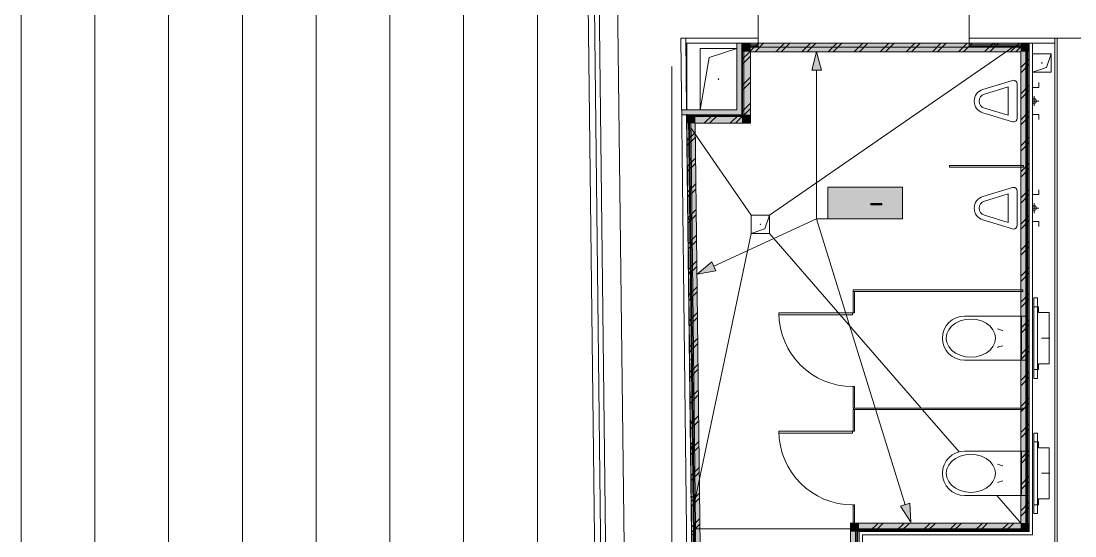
# Model space of a CAD drawing. Header units: millimetres. Extents: x 0 to 1189, y 0 to 841.
# Drawn here: x 635.2 to 721, y 448.3 to 490.2 of the extents above; entities that cross this region are included whole.
import ezdxf

# ---------------------------------------------------------------- set-up
doc = ezdxf.new("R2010")
doc.units = ezdxf.units.MM

msp = doc.modelspace()

# ---------------------------------------------------------------- hatches: boundary and pattern name
h = msp.add_hatch(color=7)
h.dxf.hatch_style = 2
h.paths.add_polyline_path([(693.87706, 482.605508), (693.477059, 482.605508), (693.477059, 488.434517), (693.87706, 488.434517)])
at = {"true_color": 0xcccccc}
h = msp.add_hatch(color=254, dxfattribs=at)
h.dxf.hatch_style = 2
h.paths.add_polyline_path([(694.577061, 487.734516), (693.87706, 487.734516), (693.87706, 488.434517)])
h = msp.add_hatch(color=254, dxfattribs=at)
h.dxf.hatch_style = 2
h.paths.add_polyline_path([(694.577061, 488.434517), (694.577061, 487.734516), (693.87706, 488.434517)])
h = msp.add_hatch(color=254, dxfattribs=at)
h.dxf.hatch_style = 2
h.paths.add_polyline_path([(694.577061, 487.734516), (694.577061, 488.434517), (716.557095, 488.434517), (716.557095, 487.734516)])
h = msp.add_hatch(color=254, dxfattribs=at)
h.dxf.hatch_style = 2
h.paths.add_polyline_path([(716.557095, 487.734516), (716.557095, 488.434517), (717.257096, 488.434517)])
h = msp.add_hatch(color=254, dxfattribs=at)
h.dxf.hatch_style = 2
h.paths.add_polyline_path([(716.557095, 487.734516), (717.257096, 488.434517), (717.257096, 487.734516)])
h = msp.add_hatch(color=254, dxfattribs=at)
h.dxf.hatch_style = 2
h.paths.add_polyline_path([(694.577061, 482.605508), (693.87706, 482.605508), (693.87706, 487.734516), (694.577061, 487.734516)])
at = {"true_color": 0x0077b0}
h = msp.add_hatch(color=144, dxfattribs=at)
h.dxf.hatch_style = 2
h.paths.add_polyline_path([(699.956069, 487.734516), (700.35607, 486.242514), (699.556069, 486.242514)])
at = {"true_color": 0xcccccc}
h = msp.add_hatch(color=254, dxfattribs=at)
h.dxf.hatch_style = 2
h.paths.add_polyline_path([(716.557095, 487.734516), (717.257096, 487.734516), (717.257096, 449.377457), (716.557095, 449.377457)])
h = msp.add_hatch(color=7)
h.dxf.hatch_style = 2
h.paths.add_polyline_path([(693.477059, 483.005509), (693.477059, 482.605508), (688.979053, 482.605508), (688.975053, 483.005509)])
h = msp.add_hatch(color=7)
h.dxf.hatch_style = 2
h.paths.add_polyline_path([(689.340091, 482.64447), (689.321132, 482.598508), (689.340091, 482.552546), (689.386053, 482.533587), (689.432015, 482.552546), (689.457975, 482.605508), (689.439015, 482.65147), (689.393053, 482.670429)])
h = msp.add_hatch(color=7)
h.dxf.hatch_style = 2
h.paths.add_polyline_path([(689.330701, 482.633809), (689.315323, 482.586529), (689.337752, 482.542156), (689.385032, 482.526778), (689.429405, 482.549206), (689.450783, 482.603487), (689.428355, 482.64786), (689.381074, 482.663238)])
h = msp.add_hatch(color=254, dxfattribs=at)
h.dxf.hatch_style = 2
h.paths.add_polyline_path([(690.088054, 481.905507), (689.388053, 481.905507), (689.379053, 482.605508)])
h = msp.add_hatch(color=254, dxfattribs=at)
h.dxf.hatch_style = 2
h.paths.add_polyline_path([(689.379053, 482.605508), (690.079054, 482.605508), (690.088054, 481.905507)])
h = msp.add_hatch(color=254, dxfattribs=at)
h.dxf.hatch_style = 2
h.paths.add_polyline_path([(690.872055, 415.328405), (690.172054, 415.328405), (689.388053, 481.905507), (690.088054, 481.905507)])
h = msp.add_hatch(color=254, dxfattribs=at)
h.dxf.hatch_style = 2
h.paths.add_polyline_path([(690.088054, 481.905507), (690.079054, 482.605508), (693.87706, 482.605508), (693.87706, 481.905507)])
h = msp.add_hatch(color=254, dxfattribs=at)
h.dxf.hatch_style = 2
h.paths.add_polyline_path([(693.87706, 482.605508), (694.577061, 481.905507), (693.87706, 481.905507)])
h = msp.add_hatch(color=254, dxfattribs=at)
h.dxf.hatch_style = 2
h.paths.add_polyline_path([(694.577061, 482.605508), (694.577061, 481.905507), (693.87706, 482.605508)])
h = msp.add_hatch(color=7)
h.dxf.hatch_style = 2
h.paths.add_polyline_path([(689.480879, 480.1632), (689.536252, 480.122297), (689.604358, 480.13233), (689.645261, 480.187703), (689.635228, 480.255809), (689.629228, 480.265809), (689.573855, 480.306712), (689.505749, 480.296679), (689.464846, 480.241306), (689.474879, 480.1732)])
at = {"true_color": 0xffffff}
h = msp.add_hatch(color=7, dxfattribs=at)
h.dxf.hatch_style = 2
h.paths.add_polyline_path([(700.874071, 476.717499), (706.93508, 476.717499), (706.93508, 474.129495), (700.874071, 474.129495)])
h = msp.add_hatch(color=7, dxfattribs=at)
h.dxf.hatch_style = 2
h.paths.add_polyline_path([(700.874071, 476.717499), (706.93508, 476.717499), (706.93508, 474.129495), (700.874071, 474.129495)])
h = msp.add_hatch(color=7, dxfattribs=at)
h.dxf.hatch_style = 2
h.paths.add_polyline_path([(700.874071, 476.717499), (706.93508, 476.717499), (706.93508, 474.129495), (700.874071, 474.129495)])
at = {"true_color": 0x0077b0}
h = msp.add_hatch(color=144, dxfattribs=at)
h.dxf.hatch_style = 2
h.paths.add_polyline_path([(701.177773, 476.736153), (702.18815, 476.736153), (702.261875, 476.710591), (702.286818, 476.634178), (702.286818, 474.816822), (702.261875, 474.742063), (702.18815, 474.718154), (702.111738, 474.742063), (702.086175, 474.816822), (702.086175, 476.532755), (701.279196, 476.532755), (701.279196, 474.816822), (701.253909, 474.742063), (701.177773, 474.718154), (701.101636, 474.742063), (701.076349, 474.816822), (701.076349, 476.634178), (701.101636, 476.710591)])
h = msp.add_hatch(color=144, dxfattribs=at)
h.dxf.hatch_style = 2
h.paths.add_polyline_path([(701.177773, 476.736153), (702.18815, 476.736153), (702.261875, 476.710591), (702.286818, 476.634178), (702.286818, 474.816822), (702.261875, 474.742063), (702.18815, 474.718154), (702.111738, 474.742063), (702.086175, 474.816822), (702.086175, 476.532755), (701.279196, 476.532755), (701.279196, 474.816822), (701.253909, 474.742063), (701.177773, 474.718154), (701.101636, 474.742063), (701.076349, 474.816822), (701.076349, 476.634178), (701.101636, 476.710591)])
h = msp.add_hatch(color=144, dxfattribs=at)
h.dxf.hatch_style = 2
h.paths.add_polyline_path([(701.177773, 476.736153), (702.18815, 476.736153), (702.261875, 476.710591), (702.286818, 476.634178), (702.286818, 474.816822), (702.261875, 474.742063), (702.18815, 474.718154), (702.111738, 474.742063), (702.086175, 474.816822), (702.086175, 476.532755), (701.279196, 476.532755), (701.279196, 474.816822), (701.253909, 474.742063), (701.177773, 474.718154), (701.101636, 474.742063), (701.076349, 474.816822), (701.076349, 476.634178), (701.101636, 476.710591)])
h = msp.add_hatch(color=144, dxfattribs=at)
h.dxf.hatch_style = 2
h.paths.add_polyline_path([(702.691653, 474.816822), (702.691653, 476.634178), (702.71694, 476.710591), (702.793077, 476.736153), (702.869214, 476.710591), (702.894501, 476.634178), (702.894501, 475.928623), (703.70148, 475.928623), (703.70148, 476.634178), (703.727042, 476.710591), (703.803455, 476.736153), (703.87718, 476.710591), (703.902122, 476.634178), (703.902122, 474.816822), (703.87718, 474.742063), (703.803455, 474.718154), (703.727042, 474.742063), (703.70148, 474.816822), (703.70148, 475.725776), (702.894501, 475.725776), (702.894501, 474.816822), (702.869214, 474.742063), (702.793077, 474.718154), (702.71694, 474.742063)])
h = msp.add_hatch(color=144, dxfattribs=at)
h.dxf.hatch_style = 2
h.paths.add_polyline_path([(702.691653, 474.816822), (702.691653, 476.634178), (702.71694, 476.710591), (702.793077, 476.736153), (702.869214, 476.710591), (702.894501, 476.634178), (702.894501, 475.928623), (703.70148, 475.928623), (703.70148, 476.634178), (703.727042, 476.710591), (703.803455, 476.736153), (703.87718, 476.710591), (703.902122, 476.634178), (703.902122, 474.816822), (703.87718, 474.742063), (703.803455, 474.718154), (703.727042, 474.742063), (703.70148, 474.816822), (703.70148, 475.725776), (702.894501, 475.725776), (702.894501, 474.816822), (702.869214, 474.742063), (702.793077, 474.718154), (702.71694, 474.742063)])
h = msp.add_hatch(color=144, dxfattribs=at)
h.dxf.hatch_style = 2
h.paths.add_polyline_path([(702.691653, 474.816822), (702.691653, 476.634178), (702.71694, 476.710591), (702.793077, 476.736153), (702.869214, 476.710591), (702.894501, 476.634178), (702.894501, 475.928623), (703.70148, 475.928623), (703.70148, 476.634178), (703.727042, 476.710591), (703.803455, 476.736153), (703.87718, 476.710591), (703.902122, 476.634178), (703.902122, 474.816822), (703.87718, 474.742063), (703.803455, 474.718154), (703.727042, 474.742063), (703.70148, 474.816822), (703.70148, 475.725776), (702.894501, 475.725776), (702.894501, 474.816822), (702.869214, 474.742063), (702.793077, 474.718154), (702.71694, 474.742063)])
h = msp.add_hatch(color=144, dxfattribs=at)
h.dxf.hatch_style = 2
h.paths.add_polyline_path([(706.226704, 476.736153), (706.327137, 476.727118), (706.420388, 476.699842), (706.505679, 476.654065), (706.582238, 476.58953), (706.647204, 476.511447), (706.693928, 476.425819), (706.722152, 476.332336), (706.731617, 476.230689), (706.708466, 476.086477), (706.639013, 475.940198), (706.004013, 474.918796), (706.630194, 474.918796), (706.70633, 474.893234), (706.731617, 474.816822), (706.70633, 474.742063), (706.630194, 474.718154), (705.823215, 474.718154), (705.747078, 474.742063), (705.721791, 474.816822), (705.738328, 474.876353), (706.478058, 476.064222), (706.516023, 476.146629), (706.52877, 476.230689), (706.507273, 476.347615), (706.441127, 476.445112), (706.343631, 476.511257), (706.226704, 476.532755), (706.142007, 476.516925), (706.06134, 476.469365), (705.984393, 476.389973), (705.910858, 476.278645), (705.874478, 476.243091), (705.823215, 476.230689), (705.747078, 476.256251), (705.721791, 476.332664), (705.730059, 476.3718), (705.832155, 476.531282), (705.948616, 476.645134), (706.07996, 476.713407)])
h = msp.add_hatch(color=144, dxfattribs=at)
h.dxf.hatch_style = 2
h.paths.add_polyline_path([(706.226704, 476.736153), (706.327137, 476.727118), (706.420388, 476.699842), (706.505679, 476.654065), (706.582238, 476.58953), (706.647204, 476.511447), (706.693928, 476.425819), (706.722152, 476.332336), (706.731617, 476.230689), (706.708466, 476.086477), (706.639013, 475.940198), (706.004013, 474.918796), (706.630194, 474.918796), (706.70633, 474.893234), (706.731617, 474.816822), (706.70633, 474.742063), (706.630194, 474.718154), (705.823215, 474.718154), (705.747078, 474.742063), (705.721791, 474.816822), (705.738328, 474.876353), (706.478058, 476.064222), (706.516023, 476.146629), (706.52877, 476.230689), (706.507273, 476.347615), (706.441127, 476.445112), (706.343631, 476.511257), (706.226704, 476.532755), (706.142007, 476.516925), (706.06134, 476.469365), (705.984393, 476.389973), (705.910858, 476.278645), (705.874478, 476.243091), (705.823215, 476.230689), (705.747078, 476.256251), (705.721791, 476.332664), (705.730059, 476.3718), (705.832155, 476.531282), (705.948616, 476.645134), (706.07996, 476.713407)])
h = msp.add_hatch(color=144, dxfattribs=at)
h.dxf.hatch_style = 2
h.paths.add_polyline_path([(706.226704, 476.736153), (706.327137, 476.727118), (706.420388, 476.699842), (706.505679, 476.654065), (706.582238, 476.58953), (706.647204, 476.511447), (706.693928, 476.425819), (706.722152, 476.332336), (706.731617, 476.230689), (706.708466, 476.086477), (706.639013, 475.940198), (706.004013, 474.918796), (706.630194, 474.918796), (706.70633, 474.893234), (706.731617, 474.816822), (706.70633, 474.742063), (706.630194, 474.718154), (705.823215, 474.718154), (705.747078, 474.742063), (705.721791, 474.816822), (705.738328, 474.876353), (706.478058, 476.064222), (706.516023, 476.146629), (706.52877, 476.230689), (706.507273, 476.347615), (706.441127, 476.445112), (706.343631, 476.511257), (706.226704, 476.532755), (706.142007, 476.516925), (706.06134, 476.469365), (705.984393, 476.389973), (705.910858, 476.278645), (705.874478, 476.243091), (705.823215, 476.230689), (705.747078, 476.256251), (705.721791, 476.332664), (705.730059, 476.3718), (705.832155, 476.531282), (705.948616, 476.645134), (706.07996, 476.713407)])
h = msp.add_hatch(color=144, dxfattribs=at)
h.dxf.hatch_style = 2
h.paths.add_polyline_path([(705.215361, 475.220311), (704.408381, 475.220311), (704.332245, 475.245874), (704.306958, 475.322286), (704.332245, 475.398423), (704.408381, 475.42371), (705.215361, 475.42371), (705.291497, 475.398423), (705.316784, 475.322286), (705.291497, 475.245874)])
h = msp.add_hatch(color=144, dxfattribs=at)
h.dxf.hatch_style = 2
h.paths.add_polyline_path([(705.215361, 475.220311), (704.408381, 475.220311), (704.332245, 475.245874), (704.306958, 475.322286), (704.332245, 475.398423), (704.408381, 475.42371), (705.215361, 475.42371), (705.291497, 475.398423), (705.316784, 475.322286), (705.291497, 475.245874)])
h = msp.add_hatch(color=144, dxfattribs=at)
h.dxf.hatch_style = 2
h.paths.add_polyline_path([(705.215361, 475.220311), (704.408381, 475.220311), (704.332245, 475.245874), (704.306958, 475.322286), (704.332245, 475.398423), (704.408381, 475.42371), (705.215361, 475.42371), (705.291497, 475.398423), (705.316784, 475.322286), (705.291497, 475.245874)])
h = msp.add_hatch(color=144, dxfattribs=at)
h.dxf.hatch_style = 2
h.paths.add_polyline_path([(690.232055, 469.640488), (691.420056, 470.62949), (691.755057, 469.902489)])
h = msp.add_hatch(color=7)
h.dxf.hatch_style = 2
h.paths.add_polyline_path([(689.757054, 462.763478), (689.693491, 462.73704), (689.667054, 462.673478), (689.693491, 462.609915), (689.757054, 462.583477), (689.827616, 462.609915), (689.854054, 462.673478), (689.827616, 462.73704)])
h = msp.add_hatch(color=7)
h.dxf.hatch_style = 2
h.paths.add_polyline_path([(689.757054, 462.763478), (689.693491, 462.73704), (689.667054, 462.673478), (689.693491, 462.609915), (689.757054, 462.583477), (689.820616, 462.609915), (689.847054, 462.673478), (689.820616, 462.73704)])
h = msp.add_hatch(color=7)
h.dxf.hatch_style = 2
h.paths.add_polyline_path([(689.757054, 462.763478), (689.693491, 462.73704), (689.667054, 462.673478), (689.693491, 462.609915), (689.757054, 462.583477), (689.820616, 462.609915), (689.847054, 462.673478), (689.820616, 462.73704)])
h = msp.add_hatch(color=7)
h.dxf.hatch_style = 2
h.paths.add_polyline_path([(689.693054, 457.71347), (689.629491, 457.687032), (689.603054, 457.62347), (689.629491, 457.559907), (689.693054, 457.53347), (689.756616, 457.559907), (689.783054, 457.62347), (689.756616, 457.687032)])
h = msp.add_hatch(color=7)
h.dxf.hatch_style = 2
h.paths.add_polyline_path([(689.757054, 455.651467), (689.693491, 455.625029), (689.667054, 455.561467), (689.693491, 455.497904), (689.757054, 455.471467), (689.820616, 455.497904), (689.847054, 455.561467), (689.820616, 455.625029)])
h = msp.add_hatch(color=7)
h.dxf.hatch_style = 2
h.paths.add_polyline_path([(689.800054, 455.944467), (689.736491, 455.91803), (689.710054, 455.854467), (689.736491, 455.790905), (689.800054, 455.764467), (689.863616, 455.790905), (689.890054, 455.854467), (689.863616, 455.91803)])
h = msp.add_hatch(color=7)
h.dxf.hatch_style = 2
h.paths.add_polyline_path([(689.757054, 451.587461), (689.693491, 451.561023), (689.667054, 451.49746), (689.693491, 451.433898), (689.757054, 451.40746), (689.820616, 451.433898), (689.847054, 451.49746), (689.820616, 451.561023)])
h = msp.add_hatch(color=7)
h.dxf.hatch_style = 2
h.paths.add_polyline_path([(689.757054, 451.587461), (689.693491, 451.561023), (689.667054, 451.49746), (689.693491, 451.433898), (689.757054, 451.40746), (689.820616, 451.433898), (689.847054, 451.49746), (689.820616, 451.561023)])
h = msp.add_hatch(color=144, dxfattribs=at)
h.dxf.hatch_style = 2
h.paths.add_polyline_path([(707.611081, 449.440457), (706.78708, 450.748459), (707.551081, 450.98546)])
at = {"true_color": 0xcccccc}
h = msp.add_hatch(color=254, dxfattribs=at)
h.dxf.hatch_style = 2
h.paths.add_polyline_path([(702.717074, 449.377457), (703.417075, 449.377457), (703.417075, 448.677456)])
h = msp.add_hatch(color=254, dxfattribs=at)
h.dxf.hatch_style = 2
h.paths.add_polyline_path([(702.717074, 448.677456), (702.717074, 449.377457), (703.417075, 448.677456)])
h = msp.add_hatch(color=254, dxfattribs=at)
h.dxf.hatch_style = 2
h.paths.add_polyline_path([(716.557095, 449.377457), (716.557095, 448.677456), (703.417075, 448.677456), (703.417075, 449.377457)])
h = msp.add_hatch(color=254, dxfattribs=at)
h.dxf.hatch_style = 2
h.paths.add_polyline_path([(716.557095, 449.377457), (717.257096, 449.377457), (717.257096, 448.677456)])
h = msp.add_hatch(color=254, dxfattribs=at)
h.dxf.hatch_style = 2
h.paths.add_polyline_path([(716.557095, 448.677456), (716.557095, 449.377457), (717.257096, 448.677456)])
h = msp.add_hatch(color=254, dxfattribs=at)
h.dxf.hatch_style = 2
h.paths.add_polyline_path([(702.717074, 448.677456), (703.417075, 448.677456), (703.417075, 446.887453), (702.717074, 446.887453)])

# ---------------------------------------------------------------- linework, layer by layer
at = {"color": 7, "lineweight": 0}
for points in [[(635.237971, 497.334531), (635.237971, 421.810415)], [(641.23798, 497.334531), (641.23798, 421.810415)], [(647.237989, 497.334531), (647.237989, 421.810415)], [(653.237998, 497.334531), (653.237998, 421.810415)], [(659.238007, 497.334531), (659.238007, 421.810415)], [(665.238016, 497.334531), (665.238016, 421.810415)], [(671.238026, 497.334531), (671.238026, 421.810415)], [(677.238035, 497.334531), (677.238035, 421.810415)], [(682.178042, 423.237417), (681.319041, 496.134529)], [(681.819042, 496.134529), (682.576043, 431.905431)], [(682.240042, 494.434526), (682.976043, 431.920431)], [(683.740045, 494.434526), (684.476046, 431.927431)], [(684.476046, 431.927431), (683.740045, 494.434526)], [(695.209062, 488.834518), (695.209062, 492.634523)], [(712.359088, 492.634523), (712.359088, 488.834518)], [(689.306053, 488.839518), (688.906052, 488.834518)], [(695.209062, 488.834518), (688.906052, 488.834518)], [(688.906052, 488.834518), (689.571054, 432.387431)], [(689.375053, 483.005509), (689.306053, 488.839518)], [(689.306053, 488.834518), (689.306053, 488.434517)], [(695.209062, 488.104516), (695.209062, 488.834518)], [(712.359088, 488.834518), (719.527099, 488.834518)], [(712.359088, 488.834518), (712.359088, 488.104516)], [(719.327099, 425.753421), (719.327099, 488.834518)], [(719.527099, 488.834518), (719.527099, 425.511421)], [(723.327105, 488.834518), (719.527099, 488.834518)], [(695.209062, 488.434517), (689.306053, 488.434517)], [(689.391053, 488.434517), (689.391053, 483.005509)], [(690.477055, 483.005509), (690.477055, 488.005516)], [(690.477055, 488.005516), (693.477059, 488.005516)], [(693.477059, 488.005516), (690.477055, 488.005516)], [(690.477055, 488.005516), (690.477055, 483.005509)], [(691.227056, 487.255515), (693.477059, 488.005516)], [(693.477059, 488.434517), (693.477059, 483.005509)], [(693.87706, 488.434517), (693.87706, 482.605508)], [(693.87706, 488.434517), (693.87706, 487.734516)], [(716.557095, 488.434517), (693.87706, 488.434517)], [(693.96706, 488.104516), (693.87706, 488.104516)], [(693.93706, 482.545508), (693.93706, 488.104516)], [(693.96706, 488.434517), (693.96706, 488.104516)], [(693.96706, 488.284517), (695.209062, 488.284517)], [(693.96706, 488.194517), (695.209062, 488.194517)], [(694.02706, 488.104516), (695.209062, 488.104516)], [(694.02706, 482.455508), (694.02706, 488.104516)], [(694.577061, 487.789516), (695.223062, 488.434517)], [(694.947062, 487.734516), (695.647063, 488.434517)], [(712.359088, 488.434517), (695.209062, 488.434517)], [(712.359088, 488.104516), (695.209062, 488.104516)], [(715.920094, 488.104516), (696.127064, 474.434496)], [(696.644064, 487.734516), (697.344065, 488.434517)], [(697.069065, 487.734516), (697.769066, 488.434517)], [(698.766068, 487.734516), (699.466069, 488.434517)], [(699.190068, 487.734516), (699.890069, 488.434517)], [(700.887071, 487.734516), (701.587072, 488.434517)], [(701.311071, 487.734516), (702.011073, 488.434517)], [(703.008074, 487.734516), (703.708075, 488.434517)], [(703.433075, 487.734516), (704.133076, 488.434517)], [(705.130077, 487.734516), (705.830078, 488.434517)], [(705.554078, 487.734516), (706.254079, 488.434517)], [(707.251081, 487.734516), (707.951082, 488.434517)], [(707.675081, 487.734516), (708.375082, 488.434517)], [(709.372084, 487.734516), (710.072085, 488.434517)], [(709.797084, 487.734516), (710.497085, 488.434517)], [(711.494087, 487.734516), (712.194088, 488.434517)], [(711.918088, 487.734516), (712.618089, 488.434517)], [(719.327099, 488.434517), (712.359088, 488.434517)], [(712.359088, 488.284517), (717.052095, 488.284517)], [(712.359088, 488.194517), (717.052095, 488.194517)], [(712.359088, 488.104516), (717.052095, 488.104516)], [(713.61509, 487.734516), (714.315091, 488.434517)], [(714.039091, 487.734516), (714.739092, 488.434517)], [(714.476092, 488.434517), (714.390091, 488.284517)], [(715.736093, 487.734516), (716.436095, 488.434517)], [(716.161094, 487.734516), (716.557095, 488.131516)], [(716.557095, 488.131516), (716.861095, 488.434517)], [(717.257096, 488.434517), (716.557095, 488.434517)], [(716.787095, 488.373517), (716.736095, 488.284517)], [(716.977095, 488.434517), (716.977095, 448.907457)], [(717.052095, 488.104516), (717.052095, 488.434517)], [(717.067096, 488.434517), (717.067096, 448.907457)], [(717.127096, 448.757456), (717.127096, 488.434517)], [(717.257096, 448.677456), (717.257096, 488.434517)], [(717.257096, 449.377457), (717.257096, 488.434517)], [(717.527096, 448.407456), (717.527096, 488.434517)], [(690.477055, 483.005509), (691.227056, 487.255515)], [(693.87706, 487.089515), (694.523061, 487.734516)], [(693.87706, 487.734516), (693.87706, 482.605508)], [(693.87706, 486.664514), (694.577061, 487.364515)], [(694.523061, 487.734516), (694.550061, 487.762516)], [(694.550061, 487.762516), (694.577061, 487.789516)], [(694.577061, 487.734516), (716.557095, 487.734516)], [(694.577061, 481.905507), (694.577061, 487.734516)], [(716.557095, 487.734516), (716.557095, 449.377457)], [(716.557095, 486.434514), (717.257096, 487.134515)], [(717.527096, 487.570516), (719.027099, 487.570516)], [(719.027099, 487.570516), (717.527096, 487.570516)], [(719.027099, 487.570516), (718.652098, 486.445514)], [(719.027099, 487.570516), (719.027099, 486.070513)], [(719.027099, 486.070513), (719.027099, 487.570516)], [(688.173051, 234.186128), (688.173051, 486.529514)], [(716.557095, 486.010513), (717.257096, 486.710514)], [(718.652098, 486.445514), (717.527096, 486.070513)], [(718.252097, 486.820514), (718.277097, 486.845514), (718.302097, 486.820514)], [(718.252097, 486.820514), (718.265097, 486.842514)], [(718.302097, 486.820514), (718.277097, 486.795514), (718.252097, 486.820514)], [(718.301097, 486.814514), (718.277097, 486.795514), (718.265097, 486.799514)], [(718.277097, 486.845514), (718.301097, 486.827514)], [(691.952057, 485.505512), (691.977057, 485.530512), (692.002057, 485.505512)], [(692.002057, 485.505512), (691.977057, 485.480512), (691.952057, 485.505512)], [(691.953057, 485.511512), (691.977057, 485.530512), (691.990057, 485.526512)], [(691.977057, 485.480512), (691.953057, 485.498512)], [(692.002057, 485.505512), (691.990057, 485.483512)], [(693.87706, 484.967512), (694.577061, 485.667513)], [(693.87706, 484.543511), (694.577061, 485.243512)], [(715.890094, 485.394512), (713.48809, 484.669511)], [(715.890094, 485.394512), (715.977094, 485.407512), (716.094, 485.383981), (716.189344, 485.319762), (716.253563, 485.224418), (716.277094, 485.107512)], [(719.027099, 486.070513), (717.527096, 486.070513)], [(717.527096, 486.070513), (719.027099, 486.070513)], [(713.49009, 482.753508), (713.338006, 482.813047), (713.20023, 482.894758), (713.078603, 482.996157), (712.974964, 483.114759), (712.891154, 483.248079), (712.829011, 483.393634), (712.790376, 483.548939), (712.777089, 483.71151), (712.790331, 483.874039), (712.828839, 484.029245), (712.890784, 484.174676), (712.974339, 484.307886), (713.077675, 484.426423), (713.198965, 484.527839), (713.336379, 484.609685), (713.48809, 484.669511)], [(715.527093, 484.867511), (713.60409, 484.286511)], [(715.527093, 482.556508), (715.527093, 484.867511)], [(716.277094, 482.318508), (716.277094, 485.107512)], [(716.557095, 484.313511), (717.257096, 485.013512)], [(716.557095, 483.88951), (717.257096, 484.589511)], [(717.527096, 484.817511), (718.027097, 484.817511)], [(718.027097, 484.817511), (718.027097, 485.217512)], [(693.87706, 482.846508), (694.577061, 483.546509)], [(713.60509, 483.136509), (713.431059, 483.22115), (713.29584, 483.353134), (713.208246, 483.520556), (713.17709, 483.71151), (713.20809, 483.902322), (713.29534, 484.06951), (713.430215, 484.201448), (713.60409, 484.286511)], [(717.516096, 483.84951), (717.578471, 483.892385), (717.652096, 483.90751), (717.726081, 483.892588), (717.786472, 483.851885), (717.827175, 483.791494), (717.842097, 483.71751)], [(717.842097, 483.71751), (717.827175, 483.644103), (717.786472, 483.58401), (717.726081, 483.543416), (717.652096, 483.528509), (717.578471, 483.543634), (717.516096, 483.58651)], [(718.027097, 483.71751), (717.527096, 483.71751)], [(717.652096, 483.317509), (717.652096, 484.11751)], [(689.375053, 483.005509), (688.975053, 483.005509)], [(693.477059, 483.005509), (689.375053, 483.005509)], [(694.06006, 482.605508), (694.577061, 483.122509)], [(713.49009, 482.753508), (715.890094, 482.028507)], [(713.60509, 483.136509), (715.527093, 482.556508)], [(716.557095, 482.191507), (717.257096, 482.891508)], [(689.379053, 482.605508), (688.979053, 482.605508)], [(689.380053, 482.513508), (689.379053, 482.605508)], [(693.87706, 482.605508), (689.379053, 482.605508)], [(689.379053, 482.605508), (689.388053, 481.905507)], [(693.87706, 482.605508), (689.379053, 482.605508)], [(689.710054, 482.517508), (689.380053, 482.513508)], [(689.971054, 432.402431), (689.380053, 482.513508)], [(689.384053, 482.172507), (689.600054, 482.387508)], [(689.388053, 481.905507), (690.172054, 415.328405)], [(690.121054, 432.394431), (689.530053, 482.514508)], [(689.600054, 482.387508), (689.817054, 482.605508)], [(690.211054, 432.395431), (689.620054, 482.515508)], [(689.709054, 482.605508), (689.710054, 482.517508)], [(689.710054, 482.545508), (693.93706, 482.545508)], [(690.301055, 432.396431), (689.711054, 482.455508)], [(689.711054, 482.455508), (694.02706, 482.455508)], [(690.088054, 481.905507), (693.87706, 481.905507)], [(690.872055, 415.328405), (690.088054, 481.905507)], [(690.814055, 481.905507), (691.514056, 482.605508)], [(691.239056, 481.905507), (691.939057, 482.605508)], [(692.936059, 481.905507), (693.63606, 482.605508)], [(693.360059, 481.905507), (693.87706, 482.422508)], [(693.87706, 482.422508), (693.96906, 482.513508)], [(694.577061, 481.905507), (693.87706, 481.905507)], [(693.96906, 482.513508), (694.06006, 482.605508)], [(716.277094, 482.318508), (716.253563, 482.199023), (716.189344, 482.103632), (716.094, 482.039179), (715.977094, 482.015507), (715.890094, 482.028507)], [(716.557095, 481.767507), (717.257096, 482.467508)], [(717.527096, 482.617508), (718.027097, 482.617508)], [(718.027097, 482.617508), (718.027097, 482.217507)], [(689.404053, 480.494505), (690.096054, 481.186506)], [(689.722054, 481.537506), (694.627061, 474.434496)], [(689.409053, 480.075504), (690.101054, 480.767505)], [(716.557095, 480.070504), (717.257096, 480.770505)], [(716.557095, 479.646503), (717.257096, 480.346505)], [(689.429053, 478.398502), (690.121054, 479.090503)], [(689.434053, 477.978501), (690.126054, 478.670502)], [(716.777095, 478.467502), (710.777086, 478.467502)], [(710.777086, 478.467502), (710.777086, 478.347502)], [(716.557095, 477.949501), (717.257096, 478.649502)], [(716.777095, 478.347502), (716.777095, 478.467502)], [(710.777086, 478.347502), (716.777095, 478.347502)], [(716.557095, 477.5255), (717.257096, 478.225501)], [(689.454053, 476.301498), (690.146054, 476.993499)], [(715.890094, 476.679499), (713.48809, 475.954498)], [(715.890094, 476.679499), (715.977094, 476.692499), (716.094, 476.668968), (716.189344, 476.604749), (716.253563, 476.509405), (716.277094, 476.392499)], [(689.459053, 475.882498), (690.150054, 476.574499)], [(713.49009, 474.038495), (713.338006, 474.098034), (713.20023, 474.179745), (713.078603, 474.281144), (712.974964, 474.399745), (712.891154, 474.533066), (712.829011, 474.678621), (712.790376, 474.833926), (712.777089, 474.996496), (712.790331, 475.159026), (712.828839, 475.314231), (712.890784, 475.459663), (712.974339, 475.592872), (713.077675, 475.71141), (713.198965, 475.812826), (713.336379, 475.894672), (713.48809, 475.954498)], [(715.527093, 476.152498), (713.60409, 475.571497)], [(715.527093, 473.841495), (715.527093, 476.152498)], [(716.277094, 473.603494), (716.277094, 476.392499)], [(716.557095, 475.828498), (717.257096, 476.528499)], [(716.557095, 475.403497), (717.257096, 476.103498)], [(717.527096, 476.102498), (718.027097, 476.102498)], [(718.027097, 476.102498), (718.027097, 476.502499)], [(713.60509, 474.421496), (713.431059, 474.506136), (713.29584, 474.638121), (713.208246, 474.805543), (713.17709, 474.996496), (713.20809, 475.187309), (713.29534, 475.354497), (713.430215, 475.486435), (713.60409, 475.571497)], [(717.516096, 475.134497), (717.578471, 475.177372), (717.652096, 475.192497), (717.726081, 475.177575), (717.786472, 475.136872), (717.827175, 475.076481), (717.842097, 475.002496)], [(717.842097, 475.002496), (717.827175, 474.92909), (717.786472, 474.868996), (717.726081, 474.828402), (717.652096, 474.813496), (717.578471, 474.828621), (717.516096, 474.871496)], [(718.027097, 475.002496), (717.527096, 475.002496)], [(717.652096, 474.602496), (717.652096, 475.402497)], [(689.478053, 474.204495), (690.170054, 474.896496)], [(689.620054, 474.005495), (689.478053, 474.251495)], [(689.483053, 473.785495), (690.175054, 474.477496)], [(694.627061, 472.934493), (694.627061, 474.434496)], [(694.627061, 474.434496), (696.127064, 474.434496)], [(696.127064, 474.434496), (694.627061, 474.434496)], [(694.627061, 474.434496), (694.627061, 472.934493)], [(696.127064, 474.434496), (695.752063, 473.309494)], [(696.127064, 474.434496), (696.127064, 472.934493)], [(696.127064, 472.934493), (696.127064, 474.434496)], [(713.60509, 474.421496), (715.527093, 473.841495)], [(716.557095, 473.706494), (717.257096, 474.406495)], [(695.752063, 473.309494), (694.627061, 472.934493)], [(695.352062, 473.684494), (695.377062, 473.709494), (695.402062, 473.684494)], [(695.352062, 473.684494), (695.365062, 473.706494)], [(695.402062, 473.684494), (695.377062, 473.659494), (695.352062, 473.684494)], [(695.401062, 473.678494), (695.377062, 473.659494), (695.365062, 473.663494)], [(695.377062, 473.709494), (695.401062, 473.691494)], [(713.49009, 474.038495), (715.890094, 473.313494)], [(716.277094, 473.603494), (716.253563, 473.48401), (716.189344, 473.388619), (716.094, 473.324166), (715.977094, 473.300494), (715.890094, 473.313494)], [(716.557095, 473.282494), (717.257096, 473.982495)], [(717.527096, 473.902495), (718.027097, 473.902495)], [(718.027097, 473.902495), (718.027097, 473.502494)], [(689.503053, 472.108492), (690.195054, 472.800493)], [(689.508053, 471.689491), (690.200054, 472.380492)], [(694.627061, 472.934493), (690.078054, 451.29546)], [(696.127064, 472.934493), (694.627061, 472.934493)], [(694.627061, 472.934493), (696.127064, 472.934493)], [(696.127064, 472.934493), (708.456082, 458.727472)], [(716.557095, 471.585491), (717.257096, 472.285492)], [(716.557095, 471.161491), (717.257096, 471.861492)], [(689.528053, 470.011489), (690.220055, 470.70349)], [(689.533053, 469.592488), (690.225055, 470.284489)], [(689.679054, 469.869489), (689.569054, 469.679488)], [(716.557095, 469.464488), (717.257096, 470.164489)], [(716.557095, 469.039487), (717.257096, 469.739488)], [(689.552053, 467.915486), (690.244055, 468.607487)], [(689.557053, 467.495485), (690.249055, 468.187486)], [(716.727095, 468.347486), (702.927074, 468.347486)], [(702.927074, 468.347486), (702.927074, 468.227486)], [(702.927074, 468.227486), (702.927074, 466.477483)], [(703.047074, 468.227486), (702.927074, 468.227486)], [(702.927074, 468.227486), (716.727095, 468.227486)], [(703.047074, 466.477483), (703.047074, 468.227486)], [(716.727095, 468.227486), (716.727095, 468.347486)], [(716.557095, 467.342485), (717.257096, 468.042486)], [(716.557095, 466.918484), (717.257096, 467.618485)], [(717.617096, 461.146475), (717.617096, 467.696485)], [(717.617096, 467.696485), (717.927097, 467.696485)], [(717.927097, 467.696485), (717.927097, 461.146475)], [(689.577054, 465.818482), (690.269055, 466.510483)], [(702.887074, 460.477474), (702.273725, 460.508448), (701.678066, 460.599361), (701.103118, 460.747198), (700.551898, 460.948944), (700.027427, 461.201584), (699.532723, 461.502105), (699.070805, 461.84749), (698.644692, 462.234727), (698.257404, 462.660799), (697.911959, 463.122693), (697.611376, 463.617394), (697.358675, 464.141886), (697.156874, 464.693156), (697.008993, 465.268189), (696.91805, 465.863969), (696.887065, 466.477483)], [(696.887065, 466.317483), (696.887065, 466.477483)], [(702.887074, 466.477483), (696.887065, 466.477483)], [(702.887074, 466.317483), (702.887074, 466.477483)], [(702.927074, 466.477483), (703.047074, 466.477483)], [(717.617096, 466.971484), (718.017097, 466.971484)], [(717.617096, 461.871476), (717.617096, 466.971484)], [(718.017097, 466.971484), (718.017097, 466.501483)], [(718.017097, 466.501483), (718.867098, 466.501483)], [(718.867098, 466.501483), (718.867098, 462.341477)], [(689.582054, 465.399482), (690.274055, 466.091483)], [(702.887074, 466.317483), (696.887065, 466.317483)], [(711.996088, 462.621477), (711.633357, 462.658052), (711.295493, 462.762946), (710.989739, 462.928919), (710.723336, 463.148728), (710.503527, 463.415131), (710.337554, 463.720885), (710.232659, 464.058749), (710.196085, 464.42148), (710.232659, 464.784211), (710.337554, 465.122075), (710.503527, 465.427829), (710.723336, 465.694232), (710.989739, 465.914041), (711.295493, 466.080014), (711.633357, 466.184909), (711.996088, 466.221483)], [(710.939086, 465.388482), (711.255087, 465.633482)], [(711.255087, 465.633482), (711.634087, 465.818482)], [(711.634087, 465.818482), (712.057088, 465.932483)], [(716.977095, 466.221483), (711.996088, 466.221483)], [(712.057088, 465.932483), (712.502089, 465.971483)], [(712.502089, 465.971483), (712.947089, 465.932483)], [(712.947089, 465.932483), (713.37009, 465.818482)], [(713.37009, 465.818482), (713.74909, 465.633482)], [(713.74909, 465.633482), (714.066091, 465.388482)], [(716.557095, 465.221481), (717.257096, 465.921483)], [(716.627095, 462.621477), (716.627095, 466.221483)], [(716.627095, 466.221483), (716.977095, 466.221483)], [(710.502085, 464.42148), (710.552086, 464.766481)], [(710.552086, 464.766481), (710.700086, 465.094481)], [(710.700086, 465.094481), (710.939086, 465.388482)], [(714.066091, 465.388482), (714.304091, 465.094481)], [(714.304091, 465.094481), (714.452092, 464.766481)], [(714.452092, 464.766481), (714.502092, 464.42148)], [(714.665092, 465.171481), (715.079092, 465.044481)], [(715.079092, 465.044481), (715.105093, 465.039481)], [(716.557095, 464.797481), (717.257096, 465.497482)], [(689.602054, 463.721479), (690.294055, 464.41348)], [(689.607054, 463.302479), (690.299055, 463.99448)], [(689.750054, 463.895479), (689.669054, 463.755479)], [(710.552086, 464.07648), (710.502085, 464.42148)], [(710.700086, 463.749479), (710.552086, 464.07648)], [(714.452092, 464.07648), (714.304091, 463.749479)], [(714.502092, 464.42148), (714.452092, 464.07648)], [(718.250097, 464.42148), (718.930098, 464.42148)], [(710.939086, 463.455479), (710.700086, 463.749479)], [(711.255087, 463.209478), (710.939086, 463.455479)], [(711.634087, 463.025478), (711.255087, 463.209478)], [(712.057088, 462.910478), (711.634087, 463.025478)], [(713.37009, 463.025478), (712.947089, 462.910478)], [(713.74909, 463.209478), (713.37009, 463.025478)], [(714.066091, 463.455479), (713.74909, 463.209478)], [(714.304091, 463.749479), (714.066091, 463.455479)], [(714.751092, 463.705479), (714.665092, 463.671479)], [(715.105093, 463.804479), (714.751092, 463.705479)], [(716.557095, 463.100478), (717.257096, 463.800479)], [(716.557095, 462.675478), (717.257096, 463.375479)], [(689.627054, 461.625476), (690.318055, 462.317477)], [(711.996088, 462.621477), (716.977095, 462.621477)], [(712.502089, 462.871478), (712.057088, 462.910478)], [(712.947089, 462.910478), (712.502089, 462.871478)], [(716.977095, 462.621477), (716.627095, 462.621477)], [(718.017097, 462.341477), (718.017097, 461.871476)], [(718.867098, 462.341477), (718.017097, 462.341477)], [(689.631054, 461.205475), (690.323055, 461.897476)], [(716.557095, 460.978475), (717.257096, 461.678476)], [(716.557095, 460.554474), (717.257096, 461.254475)], [(718.017097, 461.871476), (717.617096, 461.871476)], [(702.927074, 460.477474), (702.927074, 458.727472)], [(703.047074, 460.477474), (702.927074, 460.477474)], [(703.047074, 458.727472), (703.047074, 460.477474)], [(717.927097, 461.146475), (717.617096, 461.146475)], [(689.651054, 459.528473), (690.343055, 460.220474)], [(689.656054, 459.109472), (690.348055, 459.801473)], [(689.757054, 459.625473), (689.800054, 459.625473)], [(716.557095, 458.857472), (717.257096, 459.557473)], [(702.927074, 458.727472), (703.047074, 458.727472)], [(716.747095, 458.727472), (702.947074, 458.727472)], [(702.947074, 458.727472), (702.947074, 458.607471)], [(716.557095, 458.433471), (717.257096, 459.133472)], [(716.747095, 458.607471), (716.747095, 458.727472)], [(689.676054, 457.43247), (690.368055, 458.123471)], [(702.927074, 458.607471), (702.927074, 456.857469)], [(703.047074, 458.607471), (702.927074, 458.607471)], [(702.947074, 458.607471), (716.747095, 458.607471)], [(703.047074, 456.857469), (703.047074, 458.607471)], [(708.567083, 458.599471), (711.549087, 455.162466)], [(689.693054, 457.62347), (689.673054, 457.65647)], [(689.681054, 457.012469), (690.373055, 457.70447)], [(716.557095, 456.736468), (717.257096, 457.43647)], [(716.557095, 456.311468), (717.257096, 457.011469)], [(702.887074, 450.85746), (702.273725, 450.888434), (701.678066, 450.979346), (701.103118, 451.127183), (700.551898, 451.328929), (700.027427, 451.581569), (699.532723, 451.88209), (699.070805, 452.227476), (698.644692, 452.614712), (698.257404, 453.040785), (697.911959, 453.502678), (697.611376, 453.997379), (697.358675, 454.521871), (697.156874, 455.073141), (697.008993, 455.648174), (696.91805, 456.243955), (696.887065, 456.857469)], [(696.887065, 456.697468), (696.887065, 456.857469)], [(702.887074, 456.857469), (696.887065, 456.857469)], [(702.887074, 456.697468), (696.887065, 456.697468)], [(702.887074, 456.697468), (702.887074, 456.857469)], [(702.927074, 456.857469), (703.047074, 456.857469)], [(717.617096, 450.146458), (717.617096, 456.696468)], [(717.617096, 456.696468), (717.927097, 456.696468)], [(717.927097, 456.696468), (717.927097, 450.146458)], [(689.800054, 455.854467), (689.697054, 455.675467)], [(689.701054, 455.335466), (690.393055, 456.027467)], [(689.706054, 454.916466), (690.397055, 455.607467)], [(689.757054, 455.561467), (689.848054, 455.561467)], [(716.557095, 454.614465), (717.257096, 455.314466)], [(717.617096, 455.971467), (718.017097, 455.971467)], [(717.617096, 450.87146), (717.617096, 455.971467)], [(718.017097, 455.971467), (718.017097, 455.501467)], [(718.017097, 455.501467), (718.867098, 455.501467)], [(718.867098, 455.501467), (718.867098, 451.34146)], [(711.996088, 451.621461), (711.633357, 451.658035), (711.295493, 451.76293), (710.989739, 451.928903), (710.723336, 452.148711), (710.503527, 452.415114), (710.337554, 452.720869), (710.232659, 453.058732), (710.196085, 453.421463), (710.232659, 453.784194), (710.337554, 454.122058), (710.503527, 454.427813), (710.723336, 454.694215), (710.989739, 454.914024), (711.295493, 455.079997), (711.633357, 455.184892), (711.996088, 455.221466)], [(710.700086, 454.094464), (710.939086, 454.388465)], [(710.939086, 454.388465), (711.255087, 454.633465)], [(711.255087, 454.633465), (711.634087, 454.818466)], [(711.634087, 454.818466), (712.057088, 454.932466)], [(716.977095, 455.221466), (711.996088, 455.221466)], [(712.057088, 454.932466), (712.502089, 454.971466)], [(712.502089, 454.971466), (712.947089, 454.932466)], [(712.947089, 454.932466), (713.37009, 454.818466)], [(713.37009, 454.818466), (713.74909, 454.633465)], [(713.74909, 454.633465), (714.066091, 454.388465)], [(714.066091, 454.388465), (714.304091, 454.094464)], [(716.557095, 454.190465), (717.257096, 454.890466)], [(716.627095, 451.621461), (716.627095, 455.221466)], [(716.627095, 455.221466), (716.977095, 455.221466)], [(689.725054, 453.238463), (690.417055, 453.930464)], [(710.502085, 453.421463), (710.552086, 453.766464)], [(710.552086, 453.766464), (710.700086, 454.094464)], [(714.304091, 454.094464), (714.452092, 453.766464)], [(714.452092, 453.766464), (714.502092, 453.421463)], [(714.665092, 454.171465), (715.079092, 454.044464)], [(715.079092, 454.044464), (715.105093, 454.039464)], [(689.730054, 452.819463), (690.422055, 453.511464)], [(689.875054, 453.242463), (689.797054, 453.377463)], [(710.552086, 453.076463), (710.502085, 453.421463)], [(710.700086, 452.749462), (710.552086, 453.076463)], [(710.939086, 452.455462), (710.700086, 452.749462)], [(714.304091, 452.749462), (714.066091, 452.455462)], [(714.452092, 453.076463), (714.304091, 452.749462)], [(714.502092, 453.421463), (714.452092, 453.076463)], [(714.751092, 452.705462), (714.665092, 452.671462)], [(715.105093, 452.804462), (714.751092, 452.705462)], [(716.557095, 452.493462), (717.257096, 453.193463)], [(716.557095, 452.069461), (717.257096, 452.769462)], [(718.250097, 453.421463), (718.930098, 453.421463)], [(689.750054, 451.14246), (690.442055, 451.834461)], [(711.255087, 452.209462), (710.939086, 452.455462)], [(711.634087, 452.025461), (711.255087, 452.209462)], [(712.057088, 451.910461), (711.634087, 452.025461)], [(712.502089, 451.871461), (712.057088, 451.910461)], [(712.947089, 451.910461), (712.502089, 451.871461)], [(713.37009, 452.025461), (712.947089, 451.910461)], [(713.74909, 452.209462), (713.37009, 452.025461)], [(714.066091, 452.455462), (713.74909, 452.209462)], [(689.755054, 450.722459), (690.447055, 451.41446)], [(689.757054, 451.49746), (689.896054, 451.49746)], [(711.996088, 451.621461), (716.977095, 451.621461)], [(714.622092, 451.621461), (716.977095, 448.907457)], [(716.557095, 450.372459), (717.257096, 451.07246)], [(716.977095, 451.621461), (716.627095, 451.621461)], [(718.017097, 451.34146), (718.017097, 450.87146)], [(718.867098, 451.34146), (718.017097, 451.34146)], [(702.927074, 450.85746), (702.927074, 449.107457)], [(703.047074, 450.85746), (702.927074, 450.85746)], [(703.047074, 449.107457), (703.047074, 450.85746)], [(716.557095, 449.947458), (717.257096, 450.647459)], [(718.017097, 450.87146), (717.617096, 450.87146)], [(717.927097, 450.146458), (717.617096, 450.146458)], [(689.775054, 449.045457), (690.467055, 449.737458)], [(689.780054, 448.626456), (690.472055, 449.318457)], [(702.717074, 449.377457), (703.417075, 449.377457)], [(702.717074, 449.377457), (702.717074, 446.887453)], [(702.717074, 449.260457), (702.776074, 449.318457)], [(702.776074, 449.318457), (702.835074, 449.377457)], [(702.988074, 449.106457), (703.259074, 449.377457)], [(716.557095, 449.377457), (703.417075, 449.377457)], [(704.256076, 448.677456), (704.956077, 449.377457)], [(704.680077, 448.677456), (705.380078, 449.377457)], [(706.377079, 448.677456), (707.07708, 449.377457)], [(706.80208, 448.677456), (707.502081, 449.377457)], [(708.499082, 448.677456), (709.199083, 449.377457)], [(708.923083, 448.677456), (709.623084, 449.377457)], [(710.620086, 448.677456), (711.320087, 449.377457)], [(711.044086, 448.677456), (711.744087, 449.377457)], [(712.741089, 448.677456), (713.44109, 449.377457)], [(713.16609, 448.677456), (713.866091, 449.377457)], [(714.863092, 448.677456), (715.563093, 449.377457)], [(715.287093, 448.677456), (715.987094, 449.377457)], [(717.257096, 448.677456), (717.257096, 449.377457)], [(689.782054, 448.449456), (689.932054, 448.449456)], [(703.127074, 448.907457), (690.106054, 448.907457)], [(702.717074, 448.835456), (702.988074, 449.106457)], [(702.927074, 449.107457), (703.047074, 449.107457)], [(716.977095, 448.907457), (703.127074, 448.907457)], [(703.127074, 448.907457), (703.127074, 446.607453)], [(717.127096, 448.817456), (703.217074, 448.817456)], [(703.217074, 448.817456), (703.217074, 446.697453)], [(703.277074, 448.757456), (717.127096, 448.757456)], [(703.277074, 446.757453), (703.277074, 448.757456)], [(717.127096, 448.807456), (703.287074, 448.807456)], [(703.287074, 448.807456), (703.287074, 446.757453)], [(717.257096, 448.677456), (703.417075, 448.677456)], [(703.417075, 448.677456), (703.417075, 446.887453)], [(703.417075, 446.887453), (703.417075, 448.677456)], [(703.417075, 448.677456), (717.257096, 448.677456)], [(703.687075, 448.407456), (717.527096, 448.407456)], [(703.687075, 447.157454), (703.687075, 448.407456)], [(716.984095, 448.677456), (717.121096, 448.814456)], [(717.067096, 448.907457), (717.127096, 448.907457)], [(717.121096, 448.814456), (717.257096, 448.950457)]]:
    msp.add_lwpolyline(points, dxfattribs=at)
at = {"color": 144, "lineweight": 0, "true_color": 0x0077b0}
for points in [[(699.956069, 487.734516), (699.556069, 486.242514)], [(699.956069, 487.734516), (700.35607, 486.242514)], [(700.35607, 486.242514), (699.556069, 486.242514)], [(699.956069, 486.242514), (699.956069, 474.129495)], [(700.874071, 476.717499), (706.93508, 476.717499)], [(700.874071, 474.129495), (700.874071, 476.717499)], [(700.874071, 476.717499), (706.93508, 476.717499)], [(700.874071, 474.129495), (700.874071, 476.717499)], [(700.874071, 476.717499), (706.93508, 476.717499)], [(700.874071, 474.129495), (700.874071, 476.717499)], [(706.93508, 476.717499), (706.93508, 474.129495)], [(706.93508, 476.717499), (706.93508, 474.129495)], [(706.93508, 476.717499), (706.93508, 474.129495)], [(691.588057, 470.266489), (699.956069, 474.129495)], [(707.16908, 450.86646), (699.956069, 474.129495)], [(699.956069, 474.129495), (700.874071, 474.129495)], [(699.956069, 474.129495), (700.874071, 474.129495)], [(699.956069, 474.129495), (700.874071, 474.129495)], [(706.93508, 474.129495), (700.874071, 474.129495)], [(706.93508, 474.129495), (700.874071, 474.129495)], [(706.93508, 474.129495), (700.874071, 474.129495)], [(690.232055, 469.640488), (691.420056, 470.62949)], [(690.232055, 469.640488), (691.755057, 469.902489)], [(691.420056, 470.62949), (691.755057, 469.902489)], [(706.78708, 450.748459), (707.551081, 450.98546)], [(707.611081, 449.440457), (707.551081, 450.98546)], [(707.611081, 449.440457), (706.78708, 450.748459)]]:
    msp.add_lwpolyline(points, dxfattribs=at)

doc.saveas('drawing.dxf')
